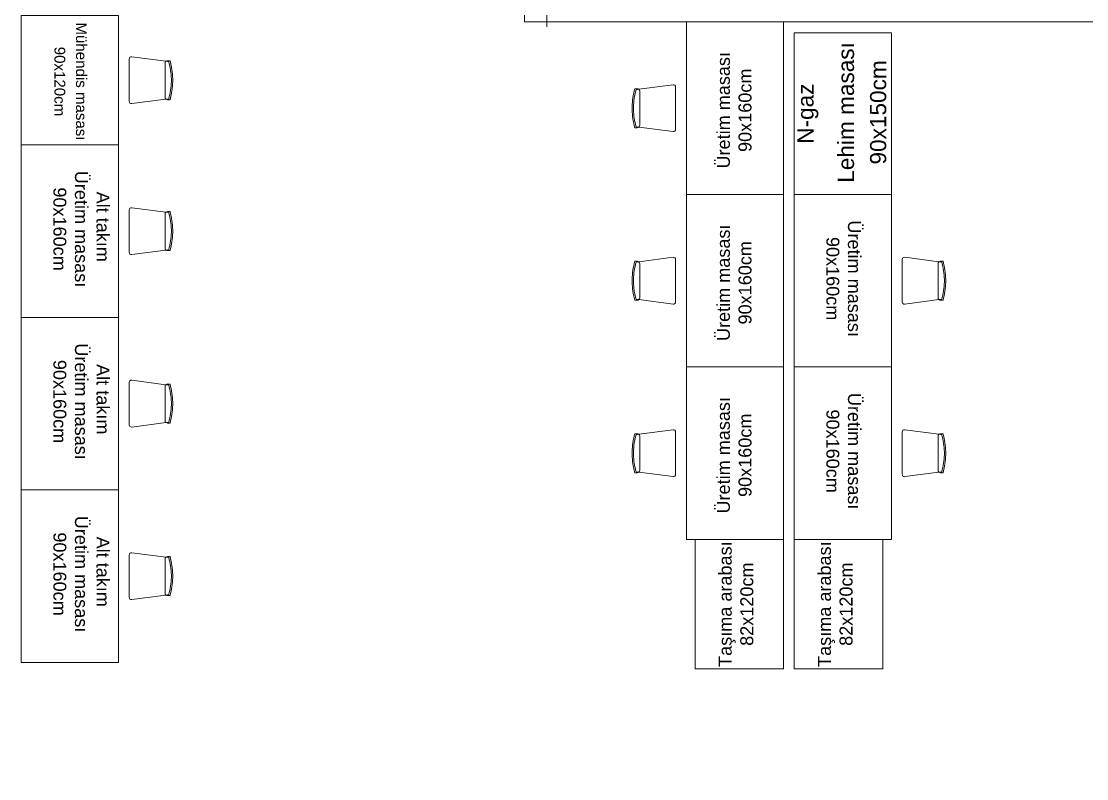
# Model space of a CAD drawing. Header units: centimetres. Extents: x 405464 to 563355, y 50011 to 66875.
# Drawn here: x 512549 to 513536, y 54154 to 54857 of the extents above; entities that cross this region are included whole.
import ezdxf
from ezdxf.enums import TextEntityAlignment as Align

# ---------------------------------------------------------------- set-up
doc = ezdxf.new("R2010")
doc.units = ezdxf.units.CM
doc.linetypes.add('DASHDOT', pattern=[25.4, 12.7, -6.35, 0, -6.35])
doc.linetypes.add('HIDDEN', pattern=[9.525, 6.35, -3.175])
doc.layers.get('0').update_dxf_attribs({"lineweight": 9})
for name, color, linetype, lineweight in [('0-KRCN-MİMARİ-220526', 8, 'Continuous', 9), ('A_Aks', 30, 'DASHDOT', 9), ('A_Pencere Doğrama-Ex', 140, 'Continuous', 15), ('M00_Mahal_No$0$MH_Alan', 51, 'Continuous', 9), ('TF_Cihaz', 20, 'Continuous', 13), ('TF_Mobilya', 142, 'Continuous', 9)]:
    doc.layers.add(name, color=color, linetype=linetype, lineweight=lineweight)
doc.layers.add('Altyapı', color=1, linetype='Continuous')
doc.layers.add('TF_Cihaz_yazı', color=5, linetype='Continuous')
doc.layers.add('DV_alçıpanel_duvar_yeni', color=1, linetype='Continuous', lineweight=20, true_color=0xff0000)
doc.styles.add('M00_Mahal_No$0$Kalin01', font='swissk.ttf')
doc.styles.add('M00_Mahal_No$0$Normal', font='swiss.ttf')
doc.styles.add('MAHAL', font='swissc.ttf')
doc.styles.add('MP_KAPI_POZ', font='arial.ttf')

# ---------------------------------------------------------------- blocks, each defined once
blk = doc.blocks.new('1_etap')
at = {"layer": 'A_Aks', "color": 8, "ltscale": 10}
blk.add_lwpolyline([(-3852.52, 2582.5), (-3852.52, 2532.5)], dxfattribs=at)
at = {"layer": 'DV_alçıpanel_duvar_yeni', "color": 8}
for p, q in [((-3873.02, 2537), (-3873.02, 2857.5)), ((-2418.27, 2537), (-3873.02, 2537))]:
    blk.add_line(p, q, dxfattribs=at)
at = {"color": 8, "linetype": 'ByBlock', "lineweight": -2}
for tag, height, style, p in [('MAHALNO', 15.68, 'M00_Mahal_No$0$Kalin01', (-1403.52, 5183, -22.72)), ('MAHALADI', 25.09, 'M00_Mahal_No$0$Normal', (-1403.52, 5151.64, -22.72)), ('MAHALNO', 9.8, 'M00_Mahal_No$0$Kalin01', (-1049.84, 5038.22)), ('MAHALADI', 15.68, 'M00_Mahal_No$0$Normal', (-1049.84, 5018.62)), ('MAHALNO', 19.6, 'M00_Mahal_No$0$Kalin01', (585.19, 4515.87)), ('MAHALADI', 31.36, 'M00_Mahal_No$0$Normal', (585.19, 4476.67)), ('MAHALNO', 19.6, 'M00_Mahal_No$0$Kalin01', (543.65, 3917.94)), ('MAHALADI', 31.36, 'M00_Mahal_No$0$Normal', (543.65, 3878.74)), ('MAHALNO', 19.6, 'M00_Mahal_No$0$Kalin01', (175.42, 3438.17)), ('MAHALADI', 31.36, 'M00_Mahal_No$0$Normal', (175.42, 3398.97)), ('MAHALNO', 15.68, 'M00_Mahal_No$0$Kalin01', (662.5, 3278.68)), ('MAHALADI', 25.09, 'M00_Mahal_No$0$Normal', (662.5, 3247.32)), ('MAHALNO', 9.8, 'M00_Mahal_No$0$Kalin01', (928.42, 2524.93)), ('MAHALADI', 15.68, 'M00_Mahal_No$0$Normal', (928.42, 2505.33)), ('MAHALNO', 19.6, 'M00_Mahal_No$0$Kalin01', (683.01, 1295.87)), ('MAHALADI', 31.36, 'M00_Mahal_No$0$Normal', (683.01, 1256.67))]:
    blk.add_attdef(tag, text='', height=height, dxfattribs=dict(at, style=style)).set_placement(p, align=Align.MIDDLE_CENTER)
at = {"layer": 'A_Pencere Doğrama-Ex', "color": 8, "style": 'MAHAL'}
for p in [(163.41, 4608.46), (585.7, 4362.45), (584.07, 3781.1), (404.74, 3207.04), (477.62, 2356.77), (647.13, 1093.28), (160.83, 91.11)]:
    blk.add_attdef('KOT', p, '', height=10, dxfattribs=at)
at = {"layer": 'M00_Mahal_No$0$MH_Alan', "color": 8, "style": 'M00_Mahal_No$0$Normal'}
for height, p in [(25.09, (-1403.52, 5114.01, -22.72)), (15.68, (-1049.84, 4995.1)), (31.36, (585.19, 4429.63)), (31.36, (543.65, 3831.7)), (31.36, (175.42, 3351.93)), (25.09, (662.5, 3209.69)), (15.68, (928.42, 2481.81)), (31.36, (683.01, 1209.63))]:
    blk.add_attdef('ALAN', text='', height=height, dxfattribs=at).set_placement(p, align=Align.MIDDLE_CENTER)
blk = doc.blocks.new('a_aks')
at = {"layer": 'A_Aks', "color": 8, "ltscale": 200}
for p, q in [((8480, 5308.05), (8480, -831.11)), ((8880, 5308.05), (8880, -831.11)), ((8930, 5308.05), (8930, -831.11))]:
    blk.add_line(p, q, dxfattribs=at)
blk = doc.blocks.new('mimari_yeni_durum')
at = {"layer": 'A_Aks', "color": 8}
blk.add_blockref('a_aks', (0, 0), dxfattribs=at)
blk = doc.blocks.new('sandalye')
at = {"color": 8, "linetype": 'Continuous'}
for p, q in [((-24.3, 217.5), (-340.6, 175.2)), ((-355.7, 180.9), (-378.7, 180.9)), ((-366.5, 171.7), (-340.6, 175.2)), ((-340.6, 175.2), (-366.5, 171.7)), ((-332.8, -157.9), (-332.8, 157.9)), ((-332.8, 157.9), (-332.8, -157.9)), ((0, -196.2), (0, 196.2)), ((-378.7, -180.9), (-355.7, -180.9)), ((-340.6, -175.2), (-366.5, -171.7)), ((-366.5, -171.7), (-340.6, -175.2)), ((-340.6, -175.2), (-24.3, -217.5))]:
    blk.add_line(p, q, dxfattribs=at)
at = {"color": 8, "linetype": 'HIDDEN', "ltscale": 5}
blk.add_line((-403.2, 12.3), (-403.2, -12.3), dxfattribs=at)
at = {"color": 8, "linetype": 'Continuous'}
for centre, radius, start, end in [((-21.5, 196.2), 21.5, 360, 97.62396), ((276, 0), 679.3, 164.55635, 178.96555), ((222.2, 0), 613.2, 163.7398, 178.85401), ((222.2, 0), 613.2, 163.7398, 178.85401), ((-355.7, 157.9), 23, 48.67066, 90), ((-355.7, 157.9), 23, 0, 48.67066), ((-355.7, 157.9), 23, 0, 48.67066), ((276, 0), 679.3, 181.03445, 195.44365), ((222.2, 0), 613.2, 181.14599, 196.2602), ((222.2, 0), 613.2, 181.14599, 196.2602), ((-355.7, -157.9), 23, 270, 311.32934), ((-355.7, -157.9), 23, 311.32934, 360), ((-355.7, -157.9), 23, 311.32934, 360), ((-21.5, -196.2), 21.5, 262.37604, 0)]:
    blk.add_arc(centre, radius, start, end, dxfattribs=at)
at = {"color": 8, "linetype": 'HIDDEN', "ltscale": 5}
for centre, radius, start, end in [((276, 0), 679.3, 178.96555, 181.03445), ((276, 0), 679.3, 178.96555, 181.03445), ((222.2, 0), 613.2, 178.85401, 181.14599), ((222.2, 0), 613.2, 178.85401, 181.14599)]:
    blk.add_arc(centre, radius, start, end, dxfattribs=at)
blk = doc.blocks.new('A$C43b5bca2')
at = {"layer": 'Altyapı', "color": 8, "style": 'MP_KAPI_POZ'}
blk.add_text('N-gaz', height=15, rotation=90, dxfattribs=at).set_placement((-7.5, 27.95), align=Align.MIDDLE_CENTER)
blk = doc.blocks.new('A$C9e52caec')
at = {"layer": 'TF_Mobilya', "color": 8}
for points in [[(8190.5, 2480), (8280.5, 2480), (8280.5, 2600), (8190.5, 2600)], [(8190.5, 2320), (8280.5, 2320), (8280.5, 2480), (8190.5, 2480)], [(8190.5, 2160), (8280.5, 2160), (8280.5, 2320), (8190.5, 2320)], [(8190.5, 2000), (8280.5, 2000), (8280.5, 2160), (8190.5, 2160)]]:
    blk.add_lwpolyline(points, close=True, dxfattribs=at)
at = {"color": 8}
blk.add_blockref('1_etap', (12530, 57), dxfattribs=at)
at = {"xscale": -0.1000000000000001, "yscale": 0.1000000000000001, "zscale": 0.1}
for p in [(8290.5, 2540), (8290.5, 2400), (8290.5, 2240), (8290.5, 2080)]:
    blk.add_blockref('sandalye', p, dxfattribs=at)
at = {"layer": 'TF_Mobilya', "color": 8, "style": 'MP_KAPI_POZ'}
for s, height, p in [('Mühendis masası', 10, (8246.21, 2538.79)), ('90x120cm', 10, (8226.21, 2538.79)), ('Üretim masası', 12, (8246.21, 2401.91)), ('90x160cm', 12, (8226.21, 2401.91)), ('Alt takım', 12, (8266.21, 2404.03)), ('Üretim masası', 12, (8246.21, 2241.91)), ('90x160cm', 12, (8226.21, 2241.91)), ('Alt takım', 12, (8266.21, 2244.03)), ('Üretim masası', 12, (8246.21, 2081.91)), ('90x160cm', 12, (8226.21, 2081.91)), ('Alt takım', 12, (8266.21, 2084.03))]:
    blk.add_text(s, height=height, rotation=270, dxfattribs=at).set_placement(p, align=Align.MIDDLE_CENTER)
at = {"layer": 'TF_Cihaz', "color": 8}
blk.add_lwpolyline([(8996.98, 2584), (8906.98, 2584), (8906.98, 2434), (8996.98, 2434)], close=True, dxfattribs=at)
at = {"layer": 'TF_Mobilya', "color": 8}
for points in [[(8896.98, 2594), (8806.98, 2594), (8806.98, 2434), (8896.98, 2434)], [(8896.98, 2434), (8806.98, 2434), (8806.98, 2274), (8896.98, 2274)], [(8906.98, 2274), (8996.98, 2274), (8996.98, 2434), (8906.98, 2434)], [(8896.98, 2274), (8806.98, 2274), (8806.98, 2114), (8896.98, 2114)], [(8906.98, 2114), (8996.98, 2114), (8996.98, 2274), (8906.98, 2274)], [(8896.98, 1994), (8896.98, 2114), (8814.98, 2114), (8814.98, 1994)], [(8988.98, 1994), (8988.98, 2114), (8906.98, 2114), (8906.98, 1994)]]:
    blk.add_lwpolyline(points, close=True, dxfattribs=at)
at = {"color": 8}
blk.add_blockref('mimari_yeni_durum', (0, 0), dxfattribs=at)
at = {"xscale": -0.1000000000000003, "yscale": 0.1000000000000003, "zscale": 0.1000000000000002, "rotation": 180}
for p in [(8796.98, 2514), (8796.98, 2354), (8796.98, 2194)]:
    blk.add_blockref('sandalye', p, dxfattribs=at)
at = {"xscale": -0.1000000000000001, "yscale": 0.1000000000000001, "zscale": 0.1}
for p in [(9006.98, 2354), (9006.98, 2194)]:
    blk.add_blockref('sandalye', p, dxfattribs=at)
at = {"layer": 'Altyapı', "color": 8}
blk.add_blockref('A$C43b5bca2', (8924.8, 2481.04), dxfattribs=at)
at = {"layer": 'TF_Cihaz_yazı', "color": 8, "style": 'MP_KAPI_POZ'}
for s, p in [('Lehim masası', (8954.81, 2510.09)), ('90x150cm', (8984.66, 2510.09))]:
    blk.add_text(s, height=15, rotation=90, dxfattribs=at).set_placement(p, align=Align.MIDDLE_CENTER)
at = {"layer": 'TF_Mobilya', "color": 8, "style": 'MP_KAPI_POZ'}
for s, rotation, p in [('Üretim masası', 90, (8841.26, 2512.09)), ('90x160cm', 90, (8861.26, 2512.09)), ('Üretim masası', 90, (8841.26, 2352.09)), ('Üretim masası', 270, (8962.69, 2355.91)), ('90x160cm', 270, (8942.69, 2355.91)), ('90x160cm', 90, (8861.26, 2352.09)), ('Üretim masası', 90, (8841.26, 2192.09)), ('Üretim masası', 270, (8962.69, 2195.91)), ('90x160cm', 270, (8942.69, 2195.91)), ('90x160cm', 90, (8861.26, 2192.09)), ('Taşıma arabası', 90, (8842.92, 2054.01)), ('Taşıma arabası', 90, (8934.92, 2054.01)), ('82x120cm', 90, (8862.92, 2054.01)), ('82x120cm', 90, (8954.92, 2054.01))]:
    blk.add_text(s, height=12, rotation=rotation, dxfattribs=at).set_placement(p, align=Align.MIDDLE_CENTER)

msp = doc.modelspace()

# ---------------------------------------------------------------- block references
at = {"layer": '0-KRCN-MİMARİ-220526', "rotation": 359.999999999997}
msp.add_blockref('A$C9e52caec', (504358.27, 52262.37, 74), dxfattribs=at)

doc.saveas('drawing.dxf')
